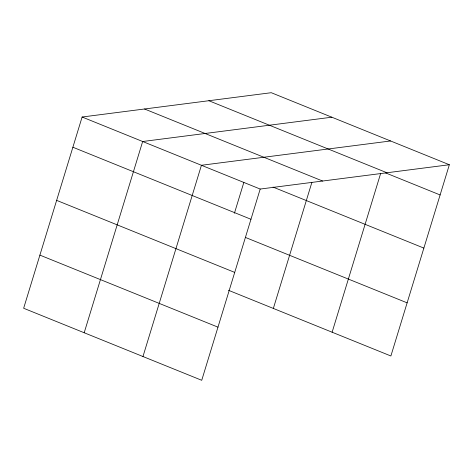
<?xml version="1.0" encoding="UTF-8"?>
<svg xmlns="http://www.w3.org/2000/svg" width="473" height="473" viewBox="0 0 473 473"><rect width="100%" height="100%" fill="white"/><g stroke="black" fill="none" stroke-linecap="round" stroke-linejoin="round"><path stroke-width="0.71" d="M449.35 164.74L271.271 92.702L82.119 117.014L23.65 308.26L201.729 380.298L260.197 189.052L449.35 164.74L390.881 355.986L228.447 290.274M84.194 332.75L142.663 141.51L331.821 117.198M142.964 356.524L201.433 165.278L390.586 140.966M234.413 213.258L243.855 182.371M273.347 308.437L311.89 182.371M332.117 332.212L380.706 173.278M208.853 100.725L386.932 172.763M385.448 172.84L440.115 194.953M144.537 108.991L322.616 181.029M272.998 187.066L423.867 248.094M82.119 117.014L260.197 189.052M72.883 147.227L250.962 219.265M245.375 237.411L407.129 302.844M56.636 200.369L234.714 272.407M39.898 255.118L217.976 327.156"/></g></svg>
